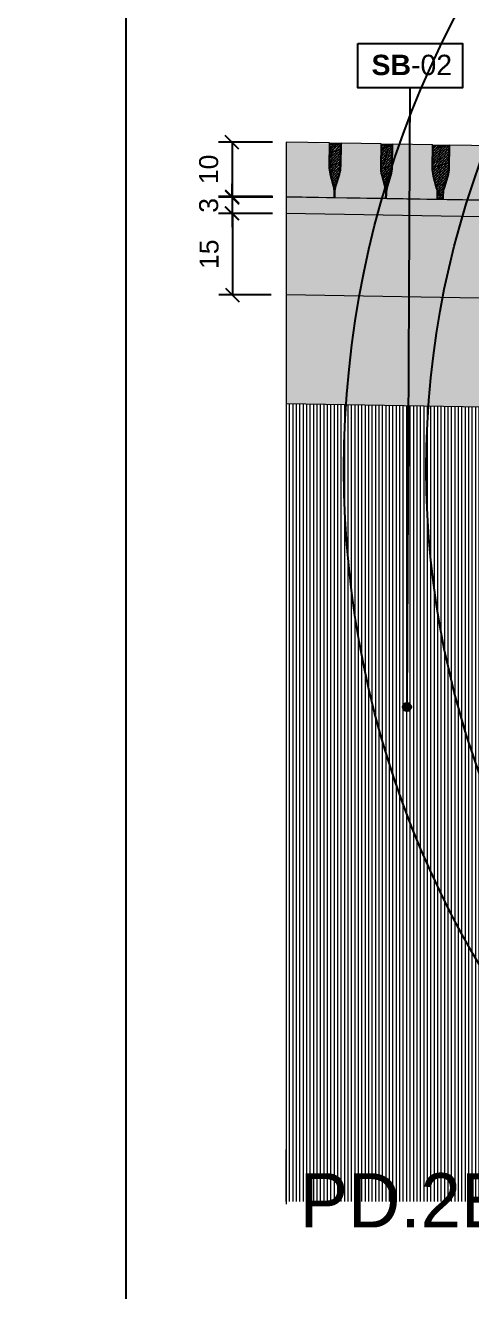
# Model space of a CAD drawing. Header units: metres. Extents: x -325 to 301, y -147 to 149.
# Drawn here: x 32.049 to 32.872, y 73.475 to 75.809 of the extents above; entities that cross this region are included whole.
import ezdxf

# ---------------------------------------------------------------- set-up
doc = ezdxf.new("R2010")
doc.units = ezdxf.units.M
doc.layers.get('Defpoints').update_dxf_attribs({"lineweight": 13})
for name, color, linetype, plot in [('-aux', 50, 'Continuous', False), ('-AUX-QAD', 5, 'Continuous', False), ('-AUX_MON', 3, 'Continuous', False)]:
    doc.layers.add(name, color=color, linetype=linetype, plot=plot)
doc.layers.add('0-TX-1_25', color=7, linetype='Continuous', true_color=0x3f4f7f)
doc.layers.add('EIT_3 TR sorra', color=7, linetype='Continuous', true_color=0xd8ceb0)
doc.layers.add('03-TR-Paviment_05_Open Joint Precast Pavements', color=7, linetype='Continuous', lineweight=5, true_color=0xb3b3b3)
doc.layers.add('3-TR tot_u', color=7, linetype='Continuous', lineweight=5, true_color=0x787878)
for name, color, linetype, lineweight in [('1-CM', 7, 'Continuous', 0), ('2-L-secció', 1, 'Continuous', 0), ('3-TR Seleccionat', 44, 'Continuous', 0), ('3-TR Tot-u', 37, 'Continuous', 0)]:
    doc.layers.add(name, color=color, linetype=linetype, lineweight=lineweight)
doc.layers.add('A-KEYPLAN_HATCH', color=7, linetype='Continuous')
doc.layers.add('A_TEXT_2', color=7, linetype='Continuous')
doc.styles.get("Standard").update_dxf_attribs({"font": 'arial.ttf'})
doc.styles.add('x-llegenda materials$0$ENGRAVERS', font='TT0586M.TTF')
doc.dimstyles.new('ISO-25', dxfattribs={"dimtxt": 0.1, "dimasz": 0.1, "dimexe": 0.1, "dimexo": 0.1, "dimgap": 0.1, "dimtad": 1, "dimdec": 0, "dimlfac": 100, "dimzin": 9, "dimtxsty": 'Standard', "dimblk": 'OBLIQUE', "dimcen": 0.1, "dimadec": 0, "dimazin": 0, "dimtfac": 1, "dimtdec": 0, "dimtmove": 0, "dimatfit": 3, "dimldrblk": 'OBLIQUE', "dimfxl": 1, "dimarcsym": 0})
pattern_1 = [(45, (-55.85187908954997, 95.24810703775951), (0.001810082874403017, 0.006636970539477731), [0.008532812500000075, -0.001706562500000015, 0, -0.001706562500000015])]

# ---------------------------------------------------------------- blocks, each defined once
blk = doc.blocks.new('POINT')
at = {"layer": '0-TX-1_25'}
h = blk.add_hatch(dxfattribs=at)
h.set_pattern_fill('ANGLE', color=256)
h.set_pattern_definition([(0, (-83.74681484067048, -12.72584030761209), (0, 6.985), [5.08, -1.905]), (90, (-83.74681484067048, -12.72584030761209), (-6.985, 4.277078946022131e-16), [5.08, -1.905])])
edge = h.paths.add_edge_path()
edge.add_arc((0, 0), 0.0075, 0, 360)
h = blk.add_hatch(color=256, dxfattribs=at)
h.dxf.hatch_style = 1
edge = h.paths.add_edge_path()
edge.add_arc((0, 0), 0.0075, 0, 360)
blk.add_circle((0, 0), 0.0075, dxfattribs=at)
blk = doc.blocks.new('_Oblique')
at = {"color": 0, "lineweight": -2}
blk.add_line((-0.499999999995058, -0.4999999998130015), (0.500000000028669, 0.500000000163238), dxfattribs=at)
blk = doc.blocks.new('*D277')
at = {"layer": '0-TX-1_25', "color": 0, "lineweight": -2, "transparency": 16777216}
for p, q in [((32.50462716730525, 75.59335475394832), (32.40485973840315, 75.59335475394832)), ((32.42985973840315, 75.59335475394832), (32.42985973840315, 75.4933401190372)), ((32.50462868385936, 75.4933401190372), (32.40485973840315, 75.4933401190372))]:
    blk.add_line(p, q, dxfattribs=at)
at = {"layer": 'Defpoints', "color": 0, "transparency": 16777216}
for p in [(32.52962716730525, 75.59335475394832), (32.42985973840315, 75.4933401190372), (32.52962868385936, 75.4933401190372)]:
    blk.add_point(p, dxfattribs=at)
at = {"layer": '0-TX-1_25', "color": 0, "lineweight": -2, "transparency": 16777216, "xscale": 0.025, "yscale": 0.025, "zscale": 0.025}
for p, rotation in [((32.42985973840315, 75.59335475394832), 90), ((32.42985973840315, 75.4933401190372), 270)]:
    blk.add_blockref('_Oblique', p, dxfattribs=dict(at, rotation=rotation))
at = {"layer": '0-TX-1_25', "color": 0, "transparency": 16777216, "insert": (32.38698968383291, 75.54334743649272), "char_height": 0.035, "attachment_point": 5, "rotation": 90}
blk.add_mtext('10', dxfattribs=at)
blk = doc.blocks.new('*D278')
at = {"layer": '0-TX-1_25', "color": 0, "lineweight": -2, "transparency": 16777216}
for p, q in [((32.42985973840281, 75.49197231688589), (32.42985973840281, 75.5169723168859)), ((32.50514170220541, 75.49197231688589), (32.40485973840281, 75.49197231688589)), ((32.42985973840281, 75.49197231688589), (32.42985973840281, 75.46197669554033)), ((32.50462915943304, 75.46197669554033), (32.40485973840281, 75.46197669554033)), ((32.42985973840281, 75.46197669554033), (32.42985973840281, 75.43697669554032))]:
    blk.add_line(p, q, dxfattribs=at)
at = {"layer": 'Defpoints', "color": 0, "transparency": 16777216}
for p in [(32.53014170220541, 75.49197231688589), (32.42985973840281, 75.46197669554033), (32.52962915943304, 75.46197669554033)]:
    blk.add_point(p, dxfattribs=at)
at = {"layer": '0-TX-1_25', "color": 0, "lineweight": -2, "transparency": 16777216, "xscale": 0.025, "yscale": 0.025, "zscale": 0.025}
for p, rotation in [((32.42985973840281, 75.49197231688589), 270), ((32.42985973840281, 75.46197669554033), 90)]:
    blk.add_blockref('_Oblique', p, dxfattribs=dict(at, rotation=rotation))
at = {"layer": '0-TX-1_25', "color": 0, "transparency": 16777216, "insert": (32.38697774658836, 75.47697450621308), "char_height": 0.035, "attachment_point": 5, "rotation": 90}
blk.add_mtext('3', dxfattribs=at)
blk = doc.blocks.new('*D279')
at = {"layer": '0-TX-1_25', "color": 0, "lineweight": -2, "transparency": 16777216}
for p, q in [((32.50462915943304, 75.46197669554033), (32.40560525619318, 75.46197669554033)), ((32.43060525619318, 75.46197669554033), (32.43060525619318, 75.3119985888125)), ((32.50206644557122, 75.3119985888125), (32.40560525619318, 75.3119985888125))]:
    blk.add_line(p, q, dxfattribs=at)
at = {"layer": 'Defpoints', "color": 0, "transparency": 16777216}
for p in [(32.52962915943304, 75.46197669554033), (32.43060525619318, 75.3119985888125), (32.52706644557122, 75.3119985888125)]:
    blk.add_point(p, dxfattribs=at)
at = {"layer": '0-TX-1_25', "color": 0, "lineweight": -2, "transparency": 16777216, "xscale": 0.025, "yscale": 0.025, "zscale": 0.025}
for p, rotation in [((32.43060525619318, 75.46197669554033), 90), ((32.43060525619318, 75.3119985888125), 270)]:
    blk.add_blockref('_Oblique', p, dxfattribs=dict(at, rotation=rotation))
at = {"layer": '0-TX-1_25', "color": 0, "transparency": 16777216, "insert": (32.38773520162293, 75.3869876421764), "char_height": 0.035, "attachment_point": 5, "rotation": 90}
blk.add_mtext('15', dxfattribs=at)
blk = doc.blocks.new('hatch keyplan 2')
at = {"layer": 'A-KEYPLAN_HATCH'}
blk.add_lwpolyline([(0, 0.005476596624248486), (0.012874798693294, 0.005476596623793739), (0.012874798693294, -2.273736754432321e-13), (0, 0)], close=True, dxfattribs=at)
blk = doc.blocks.new('hatch keyplan')
at = {"layer": 'A-KEYPLAN_HATCH'}
blk.add_blockref('hatch keyplan 2', (1.430579833341536, 0.8521467901477053), dxfattribs=at)
blk = doc.blocks.new('SB-02')
at = {"layer": 'A-KEYPLAN_HATCH'}
blk.add_blockref('hatch keyplan', (-1.430579833341138, -0.8521467901475916), dxfattribs=at)
at = {"layer": 'A_TEXT_2', "insert": (-0.0007977306930945227, 0.004083503112326525), "char_height": 0.0025, "attachment_point": 1}
blk.add_mtext_dynamic_manual_height_columns('\\pi0.00249;{\\fArial|b1|i0|c0|p34;SB}-02', width=0.01456192034901793, gutter_width=0.015, heights=[0], dxfattribs=at)

msp = doc.modelspace()

# ---------------------------------------------------------------- hatches: boundary and pattern name
at = {"layer": '03-TR-Paviment_05_Open Joint Precast Pavements'}
h = msp.add_hatch(color=256, dxfattribs=at)
h.dxf.hatch_style = 1
h.paths.add_polyline_path([(32.60958347280594, 75.55001247661103), (32.61028637602846, 75.59113174492599), (32.60948928777049, 75.59114537017525), (32.52962716730524, 75.59335475394829), (32.52962868385935, 75.49334011903717), (32.6186255994886, 75.49181878197759), (32.61876568090385, 75.50001337852832, 0.06992246777425204), (32.61711865578964, 75.51338836560267), (32.61152736603069, 75.5342266989813, -0.06992252743070605)])
h = msp.add_hatch(color=256, dxfattribs=at)
h.dxf.hatch_style = 1
edge = h.paths.add_edge_path()
edge.add_line((32.71357475133534, 75.49019212929637), (32.71371483342643, 75.49838671090187))
edge.add_arc((32.66530434000159, 75.4992142501139), 0.04841756597335151, 359.0206692119264, 375.019688338316)
edge.add_line((32.71206780854533, 75.51176170820476), (32.70647651614542, 75.53260005127744))
edge.add_arc((32.76166886642954, 75.54740911894787), 0.05714458867777317, 179.0206623377447, 195.0196814640271, ccw=False)
edge.add_line((32.70453262520875, 75.548385824795), (32.70523552834909, 75.58950509156206))
edge.add_line((32.70523552834909, 75.58950509156206), (32.70443843962546, 75.58951871750982))
edge.add_line((32.70443843962546, 75.58951871750982), (32.70445286674346, 75.59036267061823))
edge.add_line((32.70445286674346, 75.59036267061823), (32.63116577925081, 75.59161545966857))
edge.add_line((32.63116577925081, 75.59161545966857), (32.63115135213281, 75.5907715060945))
edge.add_line((32.63115135213281, 75.5907715060945), (32.63035426247786, 75.59078513553472))
edge.add_line((32.63035426247786, 75.59078513553472), (32.62965135933752, 75.54966586550803))
edge.add_arc((32.57251512096146, 75.55064256578588), 0.05714458573827186, 343.0216487459226, 359.02066787220485, ccw=False)
edge.add_line((32.62716906895782, 75.53395575519757), (32.62086881888951, 75.51332068352134))
edge.add_arc((32.66717609905581, 75.4991822555177), 0.04841755201178764, 163.0216467606839, 179.0206658870728)
edge.add_line((32.61876561963852, 75.50000979730034), (32.61862553987573, 75.49181521592767))
edge.add_line((32.61862553987573, 75.49181521592767), (32.71357475133534, 75.49019212929637))
h = msp.add_hatch(color=256, dxfattribs=at)
h.dxf.hatch_style = 1
edge = h.paths.add_edge_path()
edge.add_line((32.80852408666085, 75.48857610907511), (32.80866416875194, 75.4967706906806))
edge.add_arc((32.76025367864066, 75.49759822942697), 0.04841756265231738, 359.020669695875, 375.019688822265)
edge.add_line((32.80701714387084, 75.51014568705217), (32.80142585053961, 75.53098403128901))
edge.add_arc((32.85661820437011, 75.54579309776832), 0.05714459179432979, 179.020660262801, 195.0196793890829, ccw=False)
edge.add_line((32.7994819600686, 75.5467698057379), (32.80018486367459, 75.58788907157363))
edge.add_line((32.80018486367459, 75.58788907157363), (32.7993877744853, 75.5879026991512))
edge.add_line((32.7993877744853, 75.5879026991512), (32.79940220113765, 75.58874665109546))
edge.add_line((32.79940220113765, 75.58874665109546), (32.726115113645, 75.58999943991297))
edge.add_line((32.726115113645, 75.58999943991297), (32.72610068699266, 75.5891554863389))
edge.add_line((32.72610068699266, 75.5891554863389), (32.72530359780337, 75.58916911694327))
edge.add_line((32.72530359780337, 75.58916911694327), (32.72460069466303, 75.5480498455196))
edge.add_arc((32.66746445545859, 75.54902654568103), 0.05714458656454737, 343.02164887682403, 359.0206680031071, ccw=False)
edge.add_line((32.72211840428333, 75.5323397349763), (32.71581815421502, 75.51170466330008))
edge.add_arc((32.76212543143049, 75.49756623233212), 0.04841755005518226, 163.0216423860253, 179.0206615124133)
edge.add_line((32.7137149540327, 75.49839377777757), (32.71357487473558, 75.4901991971034))
edge.add_line((32.71357487473558, 75.4901991971034), (32.80852408666085, 75.48857610907511))
h = msp.add_hatch(color=256, dxfattribs=at)
h.dxf.hatch_style = 1
edge = h.paths.add_edge_path()
edge.add_line((33.03972699330097, 75.48462051935823), (33.03986707352942, 75.49281510049806))
edge.add_arc((32.99145658683463, 75.4936426455223), 0.04841755934362798, 359.0206621988272, 375.0196813252164)
edge.add_line((33.03822005051097, 75.50619009617114), (33.03262875717974, 75.52702843994231))
edge.add_arc((33.08782111385814, 75.54183751020085), 0.05714459552432267, 179.0206631825812, 195.0196823088627, ccw=False)
edge.add_line((33.0306848657774, 75.54281421532252), (33.03138776891774, 75.58393348232241))
edge.add_line((33.03138776891774, 75.58393348232241), (33.03059068065977, 75.58394710757167))
edge.add_line((33.03059068065977, 75.58394710757167), (33.03060510684645, 75.5847910599816))
edge.add_line((33.03060510684645, 75.5847910599816), (32.83106281026176, 75.58820209014559))
edge.add_line((32.83106281026176, 75.58820209014559), (32.83104838314375, 75.58735813773566))
edge.add_line((32.83104838314375, 75.58735813773566), (32.83025129488578, 75.58737176717588))
edge.add_line((32.83025129488578, 75.58737176717588), (32.82954839127979, 75.54625249784769))
edge.add_arc((32.77241214190183, 75.54722919826892), 0.05714459674101002, 343.02164879071614, 359.020667916998, ccw=False)
edge.add_line((32.82706610043442, 75.53054238451043), (32.82076584990045, 75.50990731492968))
edge.add_arc((32.86707313444153, 75.49576888800074), 0.04841755588206331, 163.0216494887599, 179.0206686151498)
edge.add_line((32.81866265111512, 75.49659642754452), (32.81852257088667, 75.48840184687035))
edge.add_line((32.81852257088667, 75.48840184687035), (33.03972699330097, 75.48462051935823))
at = {"layer": '3-TR Seleccionat'}
h = msp.add_hatch(dxfattribs=at)
h.set_pattern_fill('ANSI31', color=256, scale=0.002, angle=225, style=0)
h.set_pattern_definition([(270, (-0.8585899019400358, -4.113650441119717), (0.006350000000000001, -8.673617379884035e-19), [])])
h.paths.add_polyline_path([(35.18589133081755, 73.79145769977538), (32.88589133081755, 73.79145769977538), (32.88589133081755, 74.24145769977538), (33.98589133082154, 74.24145769977538), (33.66609618781404, 75.09250650408296), (32.53057318853218, 75.11190947291733), (32.5296545711066, 73.64145769977534), (35.38039666467148, 73.64145769977537), (35.38039666467148, 74.53452033250979), (34.83653469749228, 74.53685305986012), (34.83589133081755, 74.24145769977535), (35.18589133081755, 74.24145769977535)])
at = {"layer": '3-TR Tot-u'}
h = msp.add_hatch(dxfattribs=at)
h.set_pattern_fill('EARTH', color=256, scale=0.005, angle=-80.8247561036608)
h.set_pattern_definition([(279.1752438963392, (0, 0), (0.03640645211205976, -0.02628108149624554), [0.03175, -0.03175]), (279.1752438963392, (0.01175391255155724, 0.001898506990465168), (0.03640645211205976, -0.02628108149624554), [0.03175, -0.03175]), (279.1752438963392, (0.02350782510311449, 0.003797013980930336), (0.03640645211205976, -0.02628108149624554), [0.03175, -0.03175]), (9.175243896339197, (0.02805863161712196, 0.0005118787938996443), (0.02628108149624554, 0.03640645211205976), [0.03175, -0.03175]), (9.175243896339197, (0.02995713860758713, -0.0112420337576576), (0.02628108149624554, 0.03640645211205976), [0.03175, -0.03175]), (9.175243896339197, (0.0318556455980523, -0.02299594630921484), (0.02628108149624554, 0.03640645211205976), [0.03175, -0.03175])])
h.paths.add_polyline_path([(32.52963446737183, 75.11192551308335), (34.48382424316111, 75.0785337778741), (34.48332861695572, 75.27857144205522), (32.52963143426395, 75.3119547602016)])
at = {"layer": '3-TR tot_u'}
h = msp.add_hatch(dxfattribs=at)
h.set_pattern_fill('AR-CONC', color=256, scale=9e-05, angle=90.26641431039367)
h.set_pattern_definition([(140.2664143103937, (68.07752234721556, 216.8941087396815), (0.001358261347982061, 0.01640311316296629), [0.0017145, -0.0188595]), (85.26641431039367, (68.07752234721556, 216.8941087396815), (-0.01718018148039424, -0.003251827319955159), [0.0013716, -0.0150876525753]), (190.7178590103937, (68.07763553535509, 216.8954756613895), (-0.01582191943130427, 0.01315128580300938), [0.001457100792, -0.016028122014]), (136.4506143103937, (68.07295039664041, 216.8940874808411), (0.003670327151181657, 0.02441444385953116), [0.00257175, -0.02828925]), (186.9019719203937, (68.07325625478526, 216.8961220160112), (-0.02236745963156911, 0.02126259792724011), [0.0021856520826, -0.0240422047344]), (81.45056548039366, (68.07295039664041, 216.8940874808411), (-0.02236745963047776, 0.02126259792845786), [0.0020573970363, -0.0226313758728]), (111.2664143103937, (68.07408275486394, 216.8963787708387), (0.009140320580882877, 0.01368794375791834), [0.0017145, -0.0188595]), (56.2664143103937, (68.07408275486394, 216.8963787708387), (-0.01660260073058194, 0.005485043237329697), [0.0013716, -0.0150876]), (161.7178593103937, (68.07484444825029, 216.8975194328181), (-0.007462280235117282, 0.01917298696442482), [0.001457100792, -0.01602809438399999]), (127.7664143103937, (68.07752234721556, 216.8941087396815), (-0.007611163754578943, 0.0002425866008496274), [0, -0.01490472, 0, -0.0153162, 0, -0.01514475]), (97.76641431039367, (68.07752234721556, 216.8941087396815), (-0.009044117031634472, 0.005971780936707849), [0, -0.00873252, 0, -0.01456182, 0, -0.005772150000000001]), (57.76641431039366, (68.07754605082272, 216.8890110147902), (0.0004588392826058817, 0.01220541901602734), [0, -0.005715, 0, -0.0178308, 0, -0.0236601]), (47.76641431039366, (68.07755668024296, 216.8867250395027), (-0.002350348719380294, 0.0133208416991804), [0, -0.0074295, 0, -0.01184148, 0, -0.0168021])])
h.paths.add_polyline_path([(32.5301417022054, 75.49197231688586), (32.52962915943303, 75.4619766955403), (34.63893813380768, 75.42593439908292), (34.64039950698411, 75.45727575973201)])
h = msp.add_hatch(dxfattribs=at)
h.set_pattern_fill('AR-CONC', color=256, scale=0.0002499999999999998, angle=90.58726092987852)
h.set_pattern_definition([(76.14480648392384, (149.4055440725925, 72.34823459021341), (0.04264188677027636, 0.0164924602995862), [0.004762499999999994, -0.05238749999999995]), (21.14480648392376, (149.4055440725925, 72.34823459021341), (-0.02895624206563548, 0.03899470604567025), [0.003809999999999997, -0.04191014604249996]), (126.5962511839239, (149.4090975520367, 72.34960895783793), (0.01368564545468765, 0.05548716454452927), [0.004047502199999996, -0.04452256114999996]), (72.32900648392378, (149.3999479284676, 72.35963516782563), (0.06546717589283961, 0.02042698252137336), [0.007143749999999992, -0.07858124999999991]), (122.7803640939239, (149.4054035192522, 72.3613374201354), (0.02602188622526967, 0.08168008975366065), [0.006071255784999995, -0.06678390203999994]), (17.32895765392395, (149.3999479284676, 72.35963516782563), (0.02602188622963626, 0.08168008975240951), [0.005714991767499994, -0.06286493297999993]), (47.14480648392383, (149.4070472528393, 72.35958309595067), (0.04529099300160241, -0.006248548066424463), [0.004762499999999992, -0.05238749999999993]), (352.1448064839238, (149.4070472528393, 72.35958309595067), (-0.006420545168099423, 0.04814374515972341), [0.003809999999999994, -0.04190999999999992]), (97.59625148392381, (149.4108215022998, 72.35906238348748), (0.038870447652908, 0.04189519726940871), [0.004047502199999997, -0.04452248439999996]), (63.64480648392382, (149.4055440725925, 72.34823459021341), (-0.008621463944917692, 0.01931615227604824), [0, -0.04140199999999997, 0, -0.04254499999999996, 0, -0.04206874999999997]), (33.6448064839238, (149.4055440725925, 72.34823459021341), (0.003959798147281882, 0.0298434821684364), [0, -0.02425699999999998, 0, -0.04044949999999996, 0, -0.01603374999999999]), (353.6448064839238, (149.3928324288855, 72.34199488915097), (0.03106043217901049, 0.01365105502124608), [0, -0.01587499999999998, 0, -0.04952999999999995, 0, -0.06572249999999993]), (343.6448064839238, (149.387132140545, 72.33919681662287), (0.030442281011624, 0.02202419302339622), [0, -0.02063749999999998, 0, -0.03289299999999997, 0, -0.04667249999999996])])
h.paths.add_polyline_path([(32.52962915943303, 75.4619766955403), (32.52963143426395, 75.3119547602016), (34.48672493402285, 75.27851340832605), (34.48626389267651, 75.42593439908292)])
at = {"layer": 'EIT_3 TR sorra'}
h = msp.add_hatch(dxfattribs=at)
h.set_pattern_fill('ANSI36', color=256, scale=0.00107500000000001, angle=64.44245375089616, style=0, double=1)
h.set_pattern_definition(pattern_1)
edge = h.paths.add_edge_path()
edge.add_line((32.61862560087736, 75.49181878289313), (32.61876567970882, 75.50001336449863))
edge.add_arc((32.57035519254753, 75.5008409062092), 0.04841755975342317, 359.0206661289666, 375.0196852550778)
edge.add_line((32.61711865575905, 75.5133883601717), (32.6115273638248, 75.5342267072025))
edge.add_arc((32.66671971659431, 75.54903577522221), 0.05714459116877231, 179.0206620302467, 195.0196811564659, ccw=False)
edge.add_line((32.60958347288813, 75.55001248141856), (32.61028643703009, 75.59113524343924))
edge.add_line((32.61028643703009, 75.59113524343924), (32.63035438401545, 75.59079219635682))
edge.add_line((32.63035438401545, 75.59079219635682), (32.62965141847651, 75.5496694324735))
edge.add_arc((32.57251518010055, 75.55064613275133), 0.05714458573817217, 343.0216487459071, 359.02066787221736, ccw=False)
edge.add_line((32.6271691280968, 75.53395932216303), (32.62086887849416, 75.51332425281511))
edge.add_arc((32.6671761571341, 75.49918581995746), 0.04841755196938027, 163.0216407395285, 179.0206598657412)
edge.add_line((32.61876567784618, 75.50001336682693), (32.61862559948037, 75.49181878149615))
h = msp.add_hatch(dxfattribs=at)
h.set_pattern_fill('ANSI36', color=256, scale=0.00107500000000001, angle=64.44245375089616, style=0, double=1)
h.set_pattern_definition(pattern_1)
edge = h.paths.add_edge_path()
edge.add_line((32.71357469499032, 75.49018863124878), (32.71371477382178, 75.49838321308711))
edge.add_arc((32.66530428689332, 75.49921075645446), 0.04841755954894374, 359.0206641639726, 375.0196832900835)
edge.add_line((32.71206775033767, 75.51175820876018), (32.70647645840342, 75.53259655672231))
edge.add_arc((32.76166880951615, 75.54740562450918), 0.05714458950825524, 179.0206622352669, 195.0196813614862, ccw=False)
edge.add_line((32.70453256746675, 75.5483823304727), (32.70523553114305, 75.58950509132923))
edge.add_line((32.70523553114305, 75.58950509132923), (32.72530347859408, 75.58916204564379))
edge.add_line((32.72530347859408, 75.58916204564379), (32.72460051398645, 75.54803928176047))
edge.add_arc((32.66746427633595, 75.54901598889825), 0.05714458513006997, 343.0216418563804, 359.0206609826907, ccw=False)
edge.add_line((32.7221182217441, 75.53232917191566), (32.71581797307278, 75.5116941007051))
edge.add_arc((32.76212525147989, 75.49755566619066), 0.04841755223049664, 163.0216387839362, 179.0206579101485)
edge.add_line((32.71371477195914, 75.49838321471692), (32.713574694059, 75.49018863055029))
h = msp.add_hatch(dxfattribs=at)
h.set_pattern_fill('ANSI36', color=256, scale=0.00107500000000001, angle=64.44245375089616, style=0, double=1)
h.set_pattern_definition([(45, (-55.4307776966607, 95.24090877515593), (0.001810082874403017, 0.006636970539477731), [0.008532812500000075, -0.001706562500000015, 0, -0.001706562500000015])])
edge = h.paths.add_edge_path()
edge.add_line((32.81852250988504, 75.48839835347937), (32.80852397275066, 75.48856927072958))
edge.add_line((32.80852397275066, 75.48856927072958), (32.80866405204779, 75.49676385303357))
edge.add_arc((32.76025357363606, 75.49759139689354), 0.04841755104187892, 359.0206634088494, 375.0196825349611)
edge.add_line((32.80701702902934, 75.51013884637834), (32.80142573662943, 75.53097719410763))
edge.add_arc((32.85661808774216, 75.5457862618945), 0.05714458950825524, 179.0206622352669, 195.0196813614862, ccw=False)
edge.add_line((32.79948184569275, 75.54676296785803), (32.80018480936906, 75.58788573034437))
edge.add_line((32.80018480936906, 75.58788573034437), (32.83025129535145, 75.58737176764154))
edge.add_line((32.83025129535145, 75.58737176764154), (32.82954833027816, 75.54624900259407))
edge.add_arc((32.7724120891842, 75.54722570417943), 0.05714458847811955, 343.02164748168985, 359.02066660800114, ccw=False)
edge.add_line((32.82706603943279, 75.53053889158511), (32.82076579076147, 75.5099038215387))
edge.add_arc((32.8670730654923, 75.4957653909199), 0.04841754757687636, 163.0216419226204, 179.020661048832)
edge.add_line((32.81866259057915, 75.49659293671468), (32.81852250988504, 75.48839835347937))
edge.add_line((32.81852250988504, 75.48839835347937), (32.80852397275066, 75.48856927072958))

# ---------------------------------------------------------------- linework, layer by layer
at = {"layer": '-aux'}
msp.add_lwpolyline([(32.23447743480324, 3.456691224966903), (32.23447743480324, 133.4566912249669)], dxfattribs=at)
for points in [[(32.61862559948037, 75.49181878149615), (32.61862560087736, 75.49181878289313), (32.61876567970882, 75.50001336449863, 0.06992251114754273), (32.61711865575905, 75.5133883601717), (32.6115273638248, 75.5342267072025, -0.06992251114800961), (32.60958347288813, 75.55001248141856), (32.61028643703009, 75.59113524343924), (32.63035438401545, 75.59079219635682), (32.62965141847651, 75.5496694324735, -0.0699225111484148), (32.6271691280968, 75.53395932216303), (32.62086887849416, 75.51332425281511, 0.06992251114798485), (32.61876567784618, 75.50001336682693), (32.61862559948037, 75.49181878149615), (32.61862560087736, 75.49181878289313)], [(32.713574694059, 75.49018863055029), (32.71357469499032, 75.49018863124878), (32.71371477382178, 75.49838321308711, 0.06992251114754273), (32.71206775033767, 75.51175820876018), (32.70647645840342, 75.53259655672231, -0.06992251114800961), (32.70453256746675, 75.5483823304727), (32.70523553114305, 75.58950509132923), (32.72530347859408, 75.58916204564379), (32.72460051398645, 75.54803928176047, -0.0699225111484148), (32.7221182217441, 75.53232917191566), (32.71581797307278, 75.5116941007051, 0.06992251114798485), (32.71371477195914, 75.49838321471692), (32.713574694059, 75.49018863055029), (32.71357469499032, 75.49018863124878)], [(32.81852250988504, 75.48839835347937), (32.80852397275066, 75.48856927072958), (32.80866405204779, 75.49676385303357, 0.06992251114754273), (32.80701702902934, 75.51013884637834), (32.80142573662943, 75.53097719410763, -0.06992251114800961), (32.79948184569275, 75.54676296785803), (32.80018480936906, 75.58788573034437), (32.83025129535145, 75.58737176764154), (32.82954833027816, 75.54624900259407, -0.0699225111484148), (32.82706603943279, 75.53053889158511), (32.82076579076147, 75.5099038215387, 0.06992251114798485), (32.81866259057915, 75.49659293671468), (32.81852250988504, 75.48839835347937), (32.80852397275066, 75.48856927072958)]]:
    msp.add_lwpolyline(points, format="xyb", dxfattribs=at)
at = {"layer": '-AUX-QAD'}
msp.add_circle((33.96108360244318, 77.65234976931295), 1.912185458046741, dxfattribs=at)
at = {"layer": '-AUX_MON'}
for radius in [1.795796165688976, 1.644287805263133]:
    msp.add_circle((34.43200159453079, 74.99099213381743), radius, dxfattribs=at)
at = {"layer": '0-TX-1_25'}
msp.add_lwpolyline([(32.75249950928742, 74.55241405056091), (32.75818671110965, 75.69335475394828)], dxfattribs=at)
at = {"layer": '1-CM'}
msp.add_lwpolyline([(32.52962868385934, 75.49334011903717), (32.6186256004117, 75.49181878196181), (32.61876568064014, 75.50001336310164, 0.06992251114875708), (32.6171186576217, 75.51338835877472), (32.61152736429046, 75.5342267025459, -0.0699225111482901), (32.60958347288813, 75.5500124779261), (32.61028637602846, 75.59113174492599), (32.60948928777049, 75.59114537017525), (32.60950371395717, 75.59198932258518), (32.52962716730524, 75.59335475394829)], format="xyb", dxfattribs=at)
for points in [[(32.71357475133534, 75.49019212929637), (32.71371483342643, 75.49838671090187, 0.06992251114875708), (32.71206780854533, 75.51176170820476), (32.70647651614542, 75.53260005127744, -0.0699225111482901), (32.70453262520875, 75.548385824795), (32.70523552834909, 75.58950509156206), (32.70443843962546, 75.58951871750982), (32.70445286674346, 75.59036267061823), (32.63116577925081, 75.59161545966857), (32.63115135213281, 75.5907715060945), (32.63035426247786, 75.59078513553472), (32.62965135933752, 75.54966586550803, -0.0699225111482901), (32.62716906895782, 75.53395575519757), (32.62086881888951, 75.51332068352134, 0.06992251114875708), (32.61876561963852, 75.50000979730034), (32.61862553987573, 75.49181521592767)], [(32.80852408666085, 75.48857610907511), (32.80866416875194, 75.4967706906806, 0.06992251114875708), (32.80701714387084, 75.51014568705217), (32.80142585053961, 75.53098403128901, -0.0699225111482901), (32.7994819600686, 75.5467698057379), (32.80018486367459, 75.58788907157363), (32.7993877744853, 75.5879026991512), (32.79940220113765, 75.58874665109546), (32.726115113645, 75.58999943991297), (32.72610068699266, 75.5891554863389), (32.72530359780337, 75.58916911694327), (32.72460069466303, 75.5480498455196, -0.0699225111482901), (32.72211840428333, 75.5323397349763), (32.71581815421502, 75.51170466330008, 0.06992251114875708), (32.7137149540327, 75.49839377777757), (32.71357487473558, 75.4901991971034)], [(33.03972699330097, 75.48462051935823), (33.03986707352942, 75.49281510049806, 0.06992251114875708), (33.03822005051097, 75.50619009617114), (33.03262875717974, 75.52702843994231, -0.0699225111482901), (33.0306848657774, 75.54281421532252), (33.03138776891774, 75.58393348232241), (33.03059068065977, 75.58394710757167), (33.03060510684645, 75.5847910599816), (32.83106281026176, 75.58820209014559), (32.83104838314375, 75.58735813773566), (32.83025129488578, 75.58737176717588), (32.82954839127979, 75.54625249784769, -0.0699225111482901), (32.82706610043442, 75.53054238451043), (32.82076584990045, 75.50990731492968, 0.06992251114875708), (32.81866265111512, 75.49659642754452), (32.81852257088667, 75.48840184687035)]]:
    msp.add_lwpolyline(points, format="xyb", close=True, dxfattribs=at)
for points in [[(34.63905497567525, 75.457298743609), (32.5301417022054, 75.49197231688586)], [(34.63893813473901, 75.42593439931575), (32.52962915943303, 75.4619766955403)], [(34.48672493402285, 75.27851340832605), (32.52963143426395, 75.3119547602016)], [(32.52963446737183, 75.11192551308335), (34.48589133081754, 75.07849845702418)]]:
    msp.add_lwpolyline(points, dxfattribs=at)
at = {"layer": '2-L-secció'}
msp.add_line((32.52962716730524, 75.59335475394829), (32.5296568456049, 73.63611215841286), dxfattribs=at)

# ---------------------------------------------------------------- block references
at = {"layer": '0-TX-1_25', "xscale": 15, "yscale": 15, "zscale": 15}
msp.add_blockref('SB-02', (32.66162572090398, 75.69335475394828), dxfattribs=at)
at = {"layer": '0-TX-1_25'}
msp.add_blockref('POINT', (32.75249950928742, 74.55241405056091), dxfattribs=at)

# ---------------------------------------------------------------- texts
at = {"layer": '-aux', "insert": (32.55441786668905, 73.69330134606665), "char_height": 0.1, "width": 19.21009939306024, "attachment_point": 1, "style": 'x-llegenda materials$0$ENGRAVERS'}
msp.add_mtext('PD.2E-4', dxfattribs=at)

# ---------------------------------------------------------------- dimensions: what is measured, and where the dimension line sits
at = {"layer": '0-TX-1_25'}
for base, p1, p2, picture, middle in [((32.42985973840315, 75.4933401190372), (32.52962716730524, 75.59335475394829), (32.52962868385934, 75.49334011903717), '*D277', (32.38698968383291, 75.54334743649272)), ((32.43060525619318, 75.3119985888125), (32.52962915943303, 75.4619766955403), (32.52706644557121, 75.31199858881247), '*D279', (32.38773520162293, 75.3869876421764))]:
    dim = msp.add_linear_dim(base=base, p1=p1, p2=p2, angle=90, dimstyle='ISO-25', override={"dimtxt": 0.035, "dimasz": 0.025, "dimexe": 0.025, "dimexo": 0.025, "dimgap": 0.025, "dimblk1": 'Oblique', "dimblk2": 'Oblique', "dimsah": 1, "dimfxl": 0.1, "dimfxlon": 1, "dimarcsym": 1}, dxfattribs=at)
    dim.commit()
    dim.dimension.update_dxf_attribs({"geometry": picture, "text_midpoint": middle})
dim = msp.add_linear_dim(base=(32.42985973840281, 75.46197669554033), p1=(32.5301417022054, 75.49197231688586), p2=(32.52962915943303, 75.4619766955403), angle=90, dimstyle='ISO-25', override={"dimtxt": 0.035, "dimasz": 0.025, "dimexe": 0.025, "dimexo": 0.025, "dimgap": 0.025, "dimblk1": 'Oblique', "dimblk2": 'Oblique', "dimsah": 1, "dimfxl": 0.1, "dimfxlon": 1, "dimarcsym": 1}, dxfattribs=at)
dim.commit()
dim.dimension.update_dxf_attribs({"geometry": '*D278', "text_midpoint": (32.42985973840283, 75.47697450621308), "dimtype": 160})

doc.saveas('drawing.dxf')
